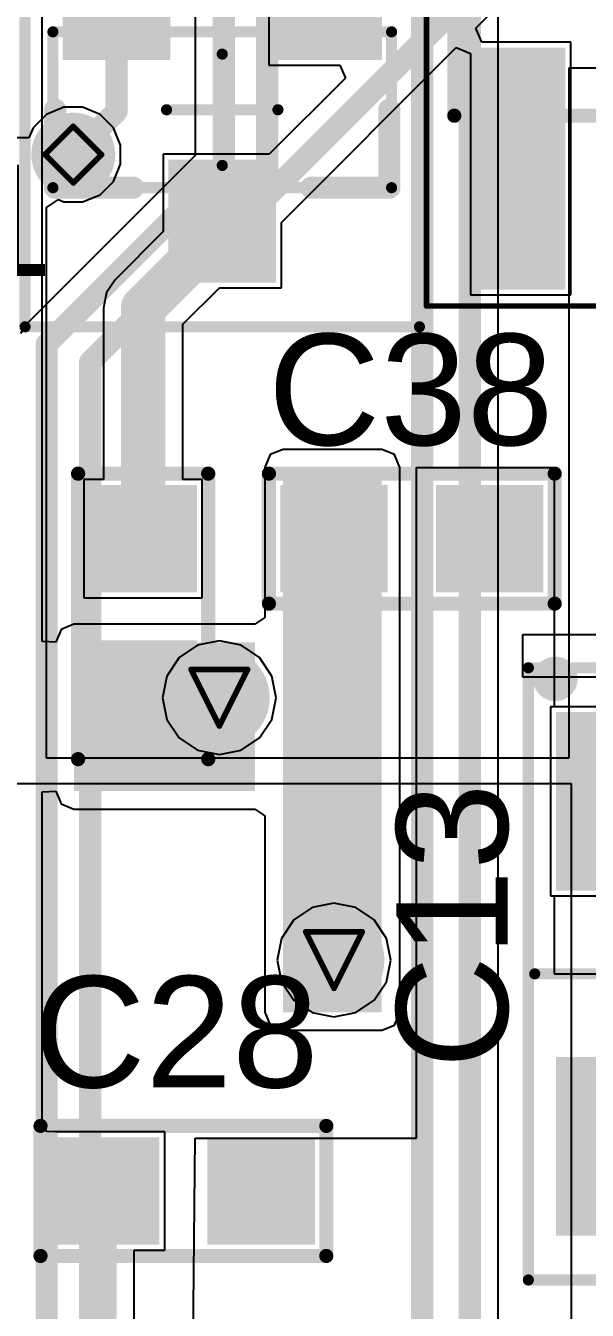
# Model space of a CAD drawing. Header units: inches. Extents: x -3 to 423, y -3 to 110.
# Drawn here: x 52.81 to 57.85, y 15.64 to 27.18 of the extents above; entities that cross this region are included whole.
import ezdxf

# ---------------------------------------------------------------- set-up
doc = ezdxf.new("R2010")
doc.units = ezdxf.units.IN
for name, color, linetype in [('Bottom Layer', 5, 'Continuous'), ('Bottom Solder', 6, 'Continuous'), ('Drill Drawing', 1, 'Continuous'), ('Mechanical 1', 6, 'Continuous'), ('Mechanical 13', 56, 'Continuous'), ('Mechanical 15', 56, 'Continuous'), ('Mechanical 16', 56, 'Continuous'), ('Mid Layer', 16, 'Continuous'), ('Mid Layer 2', 76, 'Continuous'), ('Top Layer', 1, 'Continuous'), ('Top Overlay', 2, 'Continuous'), ('Top Paste', 8, 'Continuous'), ('Top Solder', 216, 'Continuous'), ('Via Holes', 16, 'Continuous')]:
    doc.layers.add(name, color=color, linetype=linetype)
doc.styles.add('Arial', font='', dxfattribs={"height": 0.2})
doc.styles.get('Arial').set_extended_font_data('Arial')

# ---------------------------------------------------------------- blocks, each defined once
blk = doc.blocks.new('SOIC127P600X175_8N_45')
at = {"layer": 'Top Layer'}
for points in [[(-3.46, 2.205), (-1.49, 2.205), (-1.49, 1.605), (-3.46, 1.605)], [(1.49, 2.205), (3.46, 2.205), (3.46, 1.605), (1.49, 1.605)], [(-3.46, 0.935), (-1.49, 0.935), (-1.49, 0.335), (-3.46, 0.335)], [(1.49, 0.935), (3.46, 0.935), (3.46, 0.335), (1.49, 0.335)], [(-3.46, -0.335), (-1.49, -0.335), (-1.49, -0.935), (-3.46, -0.935)], [(1.49, -0.335), (3.46, -0.335), (3.46, -0.935), (1.49, -0.935)], [(-3.46, -1.605), (-1.49, -1.605), (-1.49, -2.205), (-3.46, -2.205)], [(1.49, -1.605), (3.46, -1.605), (3.46, -2.205), (1.49, -2.205)]]:
    blk.add_hatch(color=1, dxfattribs=at).paths.add_polyline_path(points)
at = {"layer": 'Top Paste'}
for points in [[(-3.46, 2.205), (-1.49, 2.205), (-1.49, 1.605), (-3.46, 1.605)], [(1.49, 2.205), (3.46, 2.205), (3.46, 1.605), (1.49, 1.605)], [(-3.46, 0.935), (-1.49, 0.935), (-1.49, 0.335), (-3.46, 0.335)], [(1.49, 0.935), (3.46, 0.935), (3.46, 0.335), (1.49, 0.335)], [(-3.46, -0.335), (-1.49, -0.335), (-1.49, -0.935), (-3.46, -0.935)], [(1.49, -0.335), (3.46, -0.335), (3.46, -0.935), (1.49, -0.935)], [(-3.46, -1.605), (-1.49, -1.605), (-1.49, -2.205), (-3.46, -2.205)], [(1.49, -1.605), (3.46, -1.605), (3.46, -2.205), (1.49, -2.205)]]:
    blk.add_hatch(color=8, dxfattribs=at).paths.add_polyline_path(points)
at = {"layer": 'Top Solder'}
for points in [[(-3.562, 2.307), (-1.388, 2.307), (-1.388, 1.503), (-3.562, 1.503)], [(1.388, 2.307), (3.562, 2.307), (3.562, 1.503), (1.388, 1.503)], [(-3.562, 1.037), (-1.388, 1.037), (-1.388, 0.233), (-3.562, 0.233)], [(1.388, 1.037), (3.562, 1.037), (3.562, 0.233), (1.388, 0.233)], [(-3.562, -0.233), (-1.388, -0.233), (-1.388, -1.037), (-3.562, -1.037)], [(1.388, -0.233), (3.562, -0.233), (3.562, -1.037), (1.388, -1.037)], [(-3.562, -1.503), (-1.388, -1.503), (-1.388, -2.307), (-3.562, -2.307)], [(1.388, -1.503), (3.562, -1.503), (3.562, -2.307), (1.388, -2.307)]]:
    blk.add_hatch(color=216, dxfattribs=at).paths.add_polyline_path(points)
at = {"layer": 'Mechanical 1'}
for points in [[(-3.71, -2.75, 0.05, 0.05, 0), (-3.71, 2.75, 0.05, 0.05, 0)], [(3.71, 2.75, 0.05, 0.05, 0), (-3.71, 2.75, 0.05, 0.05, 0)], [(3.71, -2.75, 0.05, 0.05, 0), (3.71, 2.75, 0.05, 0.05, 0)], [(-2, -2.5, 0.127, 0.127, 0), (-2, 2.5, 0.127, 0.127, 0)], [(2, 2.5, 0.127, 0.127, 0), (-2, 2.5, 0.127, 0.127, 0)], [(2, -2.5, 0.127, 0.127, 0), (2, 2.5, 0.127, 0.127, 0)], [(2, -2.5, 0.127, 0.127, 0), (-2, -2.5, 0.127, 0.127, 0)], [(3.71, -2.75, 0.05, 0.05, 0), (-3.71, -2.75, 0.05, 0.05, 0)]]:
    blk.add_lwpolyline(points, format="xyseb", dxfattribs=at)
for points, format in [([(-3.722, 2.75, 0.025, 0.025, 1), (-3.697, 2.75, 0.025, 0.025, 1)], "xyseb"), ([(-3.722, 2.75, 0.025, 0.025, 1), (-3.697, 2.75, 0.025, 0.025, 1)], "xyseb"), ([(3.698, 2.75, 0.025, 0.025, 1), (3.723, 2.75, 0.025, 0.025, 1)], "xyseb"), ([(3.698, 2.75, 0.025, 0.025, 1), (3.723, 2.75, 0.025, 0.025, 1)], "xyseb"), ([(-4.115, 2.515, 1), (-4.515, 2.515, 1)], "xyb"), ([(-2.032, 2.5, 0.0635, 0.0635, 1), (-1.968, 2.5, 0.0635, 0.0635, 1)], "xyseb"), ([(-2.032, 2.5, 0.0635, 0.0635, 1), (-1.968, 2.5, 0.0635, 0.0635, 1)], "xyseb"), ([(1.968, 2.5, 0.0635, 0.0635, 1), (2.032, 2.5, 0.0635, 0.0635, 1)], "xyseb"), ([(1.968, 2.5, 0.0635, 0.0635, 1), (2.032, 2.5, 0.0635, 0.0635, 1)], "xyseb"), ([(-4.515, 2.515, 1), (-4.515, 2.515, 1)], "xyb"), ([(-4.115, 2.515, 1), (-4.115, 2.515, 1)], "xyb"), ([(-2.032, -2.5, 0.0635, 0.0635, 1), (-1.968, -2.5, 0.0635, 0.0635, 1)], "xyseb"), ([(-2.032, -2.5, 0.0635, 0.0635, 1), (-1.968, -2.5, 0.0635, 0.0635, 1)], "xyseb"), ([(1.968, -2.5, 0.0635, 0.0635, 1), (2.032, -2.5, 0.0635, 0.0635, 1)], "xyseb"), ([(1.968, -2.5, 0.0635, 0.0635, 1), (2.032, -2.5, 0.0635, 0.0635, 1)], "xyseb"), ([(-3.722, -2.75, 0.025, 0.025, 1), (-3.697, -2.75, 0.025, 0.025, 1)], "xyseb"), ([(-3.722, -2.75, 0.025, 0.025, 1), (-3.697, -2.75, 0.025, 0.025, 1)], "xyseb"), ([(3.698, -2.75, 0.025, 0.025, 1), (3.723, -2.75, 0.025, 0.025, 1)], "xyseb"), ([(3.698, -2.75, 0.025, 0.025, 1), (3.723, -2.75, 0.025, 0.025, 1)], "xyseb")]:
    blk.add_lwpolyline(points, format=format, close=True, dxfattribs=at)
at = {"layer": 'Top Overlay'}
for points, format in [([(-4.115, 2.515, 1), (-4.515, 2.515, 1)], "xyb"), ([(-2.032, 2.5, 0.0635, 0.0635, 1), (-1.968, 2.5, 0.0635, 0.0635, 1)], "xyseb"), ([(1.968, 2.5, 0.0635, 0.0635, 1), (2.032, 2.5, 0.0635, 0.0635, 1)], "xyseb"), ([(-4.515, 2.515, 1), (-4.515, 2.515, 1)], "xyb"), ([(-4.115, 2.515, 1), (-4.115, 2.515, 1)], "xyb"), ([(-2.032, -2.5, 0.0635, 0.0635, 1), (-1.968, -2.5, 0.0635, 0.0635, 1)], "xyseb"), ([(1.968, -2.5, 0.0635, 0.0635, 1), (2.032, -2.5, 0.0635, 0.0635, 1)], "xyseb")]:
    blk.add_lwpolyline(points, format=format, close=True, dxfattribs=at)
for points in [[(2, 2.5, 0.127, 0.127, 0), (-2, 2.5, 0.127, 0.127, 0)], [(2, -2.5, 0.127, 0.127, 0), (-2, -2.5, 0.127, 0.127, 0)]]:
    blk.add_lwpolyline(points, format="xyseb", dxfattribs=at)
blk = doc.blocks.new('0603C_TBD_46')
at = {"layer": 'Top Layer'}
for points in [[(-0.381, 0.381), (0.381, 0.381), (0.381, -0.381), (-0.381, -0.381)], [(1.016, 0.381), (1.778, 0.381), (1.778, -0.381), (1.016, -0.381)]]:
    blk.add_hatch(color=1, dxfattribs=at).paths.add_polyline_path(points)
at = {"layer": 'Top Paste'}
for points in [[(-0.381, 0.381), (0.381, 0.381), (0.381, -0.381), (-0.381, -0.381)], [(1.016, 0.381), (1.778, 0.381), (1.778, -0.381), (1.016, -0.381)]]:
    blk.add_hatch(color=8, dxfattribs=at).paths.add_polyline_path(points)
at = {"layer": 'Top Solder'}
for points in [[(-0.4826, 0.4826), (0.4826, 0.4826), (0.4826, -0.4826), (-0.4826, -0.4826)], [(0.9144, 0.4826), (1.8796, 0.4826), (1.8796, -0.4826), (0.9144, -0.4826)]]:
    blk.add_hatch(color=216, dxfattribs=at).paths.add_polyline_path(points)
at = {"layer": 'Top Overlay'}
for points in [[(-0.5842, -0.5842, 0.127, 0.127, 0), (-0.5842, 0.5842, 0.127, 0.127, 0)], [(-0.5842, 0.5842, 0.127, 0.127, 0), (1.9812, 0.5842, 0.127, 0.127, 0)], [(1.9812, -0.5842, 0.127, 0.127, 0), (1.9812, 0.5842, 0.127, 0.127, 0)], [(-0.5842, -0.5842, 0.127, 0.127, 0), (1.9812, -0.5842, 0.127, 0.127, 0)]]:
    blk.add_lwpolyline(points, format="xyseb", dxfattribs=at)
for points in [[(-0.61595, 0.5842, 0.0635, 0.0635, 1), (-0.55245, 0.5842, 0.0635, 0.0635, 1)], [(-0.61595, 0.5842, 0.0635, 0.0635, 1), (-0.55245, 0.5842, 0.0635, 0.0635, 1)], [(1.94945, 0.5842, 0.0635, 0.0635, 1), (2.01295, 0.5842, 0.0635, 0.0635, 1)], [(1.94945, 0.5842, 0.0635, 0.0635, 1), (2.01295, 0.5842, 0.0635, 0.0635, 1)], [(-0.61595, -0.5842, 0.0635, 0.0635, 1), (-0.55245, -0.5842, 0.0635, 0.0635, 1)], [(-0.61595, -0.5842, 0.0635, 0.0635, 1), (-0.55245, -0.5842, 0.0635, 0.0635, 1)], [(1.94945, -0.5842, 0.0635, 0.0635, 1), (2.01295, -0.5842, 0.0635, 0.0635, 1)], [(1.94945, -0.5842, 0.0635, 0.0635, 1), (2.01295, -0.5842, 0.0635, 0.0635, 1)]]:
    blk.add_lwpolyline(points, format="xyseb", close=True, dxfattribs=at)
blk = doc.blocks.new('0603C_TBD_49')
at = {"layer": 'Top Layer'}
for points in [[(-0.381, 0.381), (0.381, 0.381), (0.381, -0.381), (-0.381, -0.381)], [(1.016, 0.381), (1.778, 0.381), (1.778, -0.381), (1.016, -0.381)]]:
    blk.add_hatch(color=1, dxfattribs=at).paths.add_polyline_path(points)
at = {"layer": 'Top Paste'}
for points in [[(-0.381, 0.381), (0.381, 0.381), (0.381, -0.381), (-0.381, -0.381)], [(1.016, 0.381), (1.778, 0.381), (1.778, -0.381), (1.016, -0.381)]]:
    blk.add_hatch(color=8, dxfattribs=at).paths.add_polyline_path(points)
at = {"layer": 'Top Solder'}
for points in [[(-0.483, 0.483), (0.483, 0.483), (0.483, -0.483), (-0.483, -0.483)], [(0.914, 0.483), (1.88, 0.483), (1.88, -0.483), (0.914, -0.483)]]:
    blk.add_hatch(color=216, dxfattribs=at).paths.add_polyline_path(points)
at = {"layer": 'Top Overlay'}
for points in [[(-0.584, 0.584, 0.127, 0.127, 0), (1.981, 0.584, 0.127, 0.127, 0)], [(-0.584, -0.584, 0.127, 0.127, 0), (-0.584, 0.584, 0.127, 0.127, 0)], [(1.981, -0.584, 0.127, 0.127, 0), (1.981, 0.584, 0.127, 0.127, 0)], [(1.981, -0.584, 0.127, 0.127, 0), (-0.584, -0.584, 0.127, 0.127, 0)]]:
    blk.add_lwpolyline(points, format="xyseb", dxfattribs=at)
for points in [[(-0.616, 0.584, 0.0635, 0.0635, 1), (-0.552, 0.584, 0.0635, 0.0635, 1)], [(-0.616, 0.584, 0.0635, 0.0635, 1), (-0.552, 0.584, 0.0635, 0.0635, 1)], [(1.949, 0.584, 0.0635, 0.0635, 1), (2.013, 0.584, 0.0635, 0.0635, 1)], [(1.949, 0.584, 0.0635, 0.0635, 1), (2.013, 0.584, 0.0635, 0.0635, 1)], [(-0.616, -0.584, 0.0635, 0.0635, 1), (-0.552, -0.584, 0.0635, 0.0635, 1)], [(-0.616, -0.584, 0.0635, 0.0635, 1), (-0.552, -0.584, 0.0635, 0.0635, 1)], [(1.949, -0.584, 0.0635, 0.0635, 1), (2.013, -0.584, 0.0635, 0.0635, 1)], [(1.949, -0.584, 0.0635, 0.0635, 1), (2.013, -0.584, 0.0635, 0.0635, 1)]]:
    blk.add_lwpolyline(points, format="xyseb", close=True, dxfattribs=at)
blk = doc.blocks.new('SOT23_50')
at = {"layer": 'Top Layer'}
for points in [[(-1.45, 0.569), (-1.45, 1.331), (-0.55, 1.331), (-0.55, 0.569)], [(0.55, -0.381), (0.55, 0.381), (1.45, 0.381), (1.45, -0.381)], [(-1.45, -1.331), (-1.45, -0.569), (-0.55, -0.569), (-0.55, -1.331)]]:
    blk.add_hatch(color=1, dxfattribs=at).paths.add_polyline_path(points)
at = {"layer": 'Top Paste'}
for points in [[(-1.45, 0.569), (-1.45, 1.331), (-0.55, 1.331), (-0.55, 0.569)], [(0.55, -0.381), (0.55, 0.381), (1.45, 0.381), (1.45, -0.381)], [(-1.45, -1.331), (-1.45, -0.569), (-0.55, -0.569), (-0.55, -1.331)]]:
    blk.add_hatch(color=8, dxfattribs=at).paths.add_polyline_path(points)
at = {"layer": 'Top Solder'}
for points in [[(-1.552, 0.467), (-1.552, 1.433), (-0.448, 1.433), (-0.448, 0.467)], [(0.448, -0.483), (0.448, 0.483), (1.552, 0.483), (1.552, -0.483)], [(-1.552, -1.433), (-1.552, -0.467), (-0.448, -0.467), (-0.448, -1.433)]]:
    blk.add_hatch(color=216, dxfattribs=at).paths.add_polyline_path(points)
at = {"layer": 'Mechanical 13'}
for points in [[(-0.7, -1.52, 0.1, 0.1, 0), (-0.7, 1.52, 0.1, 0.1, 0)], [(0.7, 1.52, 0.1, 0.1, 0), (-0.7, 1.52, 0.1, 0.1, 0)], [(0.7, -1.52, 0.1, 0.1, 0), (0.7, 1.52, 0.1, 0.1, 0)], [(0.7, -1.52, 0.1, 0.1, 0), (-0.7, -1.52, 0.1, 0.1, 0)]]:
    blk.add_lwpolyline(points, format="xyseb", dxfattribs=at)
for points in [[(-0.725, 1.52, 0.05, 0.05, 1), (-0.675, 1.52, 0.05, 0.05, 1)], [(-0.725, 1.52, 0.05, 0.05, 1), (-0.675, 1.52, 0.05, 0.05, 1)], [(0.675, 1.52, 0.05, 0.05, 1), (0.725, 1.52, 0.05, 0.05, 1)], [(0.675, 1.52, 0.05, 0.05, 1), (0.725, 1.52, 0.05, 0.05, 1)], [(-0.725, -1.52, 0.05, 0.05, 1), (-0.675, -1.52, 0.05, 0.05, 1)], [(-0.725, -1.52, 0.05, 0.05, 1), (-0.675, -1.52, 0.05, 0.05, 1)], [(0.675, -1.52, 0.05, 0.05, 1), (0.725, -1.52, 0.05, 0.05, 1)], [(0.675, -1.52, 0.05, 0.05, 1), (0.725, -1.52, 0.05, 0.05, 1)]]:
    blk.add_lwpolyline(points, format="xyseb", close=True, dxfattribs=at)
at = {"layer": 'Mechanical 15'}
for points in [[(-1.95, -1.77, 0.1, 0.1, 0), (-1.95, 1.77, 0.1, 0.1, 0)], [(-1.95, 1.77, 0.1, 0.1, 0), (1.95, 1.77, 0.1, 0.1, 0)], [(1.95, -1.77, 0.1, 0.1, 0), (1.95, 1.77, 0.1, 0.1, 0)], [(0, -0.5, 0.1, 0.1, 0), (0, 0.5, 0.1, 0.1, 0)], [(0.5, 0, 0.1, 0.1, 0), (-0.5, 0, 0.1, 0.1, 0)], [(-1.95, -1.77, 0.1, 0.1, 0), (1.95, -1.77, 0.1, 0.1, 0)]]:
    blk.add_lwpolyline(points, format="xyseb", dxfattribs=at)
for points in [[(-1.975, 1.77, 0.05, 0.05, 1), (-1.925, 1.77, 0.05, 0.05, 1)], [(-1.975, 1.77, 0.05, 0.05, 1), (-1.925, 1.77, 0.05, 0.05, 1)], [(1.925, 1.77, 0.05, 0.05, 1), (1.975, 1.77, 0.05, 0.05, 1)], [(1.925, 1.77, 0.05, 0.05, 1), (1.975, 1.77, 0.05, 0.05, 1)], [(-0.025, 0.5, 0.05, 0.05, 1), (0.025, 0.5, 0.05, 0.05, 1)], [(-0.525, 0, 0.05, 0.05, 1), (-0.475, 0, 0.05, 0.05, 1)], [(0.475, 0, 0.05, 0.05, 1), (0.525, 0, 0.05, 0.05, 1)], [(-0.025, -0.5, 0.05, 0.05, 1), (0.025, -0.5, 0.05, 0.05, 1)], [(-1.975, -1.77, 0.05, 0.05, 1), (-1.925, -1.77, 0.05, 0.05, 1)], [(-1.975, -1.77, 0.05, 0.05, 1), (-1.925, -1.77, 0.05, 0.05, 1)], [(1.925, -1.77, 0.05, 0.05, 1), (1.975, -1.77, 0.05, 0.05, 1)], [(1.925, -1.77, 0.05, 0.05, 1), (1.975, -1.77, 0.05, 0.05, 1)]]:
    blk.add_lwpolyline(points, format="xyseb", close=True, dxfattribs=at)
at = {"layer": 'Top Overlay'}
for points in [[(-1.475, 1.8, 0.25, 0.25, 1), (-1.725, 1.8, 0.25, 0.25, 1)], [(-1.787, 1.8, 0.125, 0.125, 1), (-1.662, 1.8, 0.125, 0.125, 1)], [(-1.537, 1.8, 0.125, 0.125, 1), (-1.412, 1.8, 0.125, 0.125, 1)], [(-0.05, 1.5, 0.1, 0.1, 1), (0.05, 1.5, 0.1, 0.1, 1)], [(0.65, 1.5, 0.1, 0.1, 1), (0.75, 1.5, 0.1, 0.1, 1)], [(0.65, 1.5, 0.1, 0.1, 1), (0.75, 1.5, 0.1, 0.1, 1)], [(0.65, 0.8, 0.1, 0.1, 1), (0.75, 0.8, 0.1, 0.1, 1)], [(0.65, -0.8, 0.1, 0.1, 1), (0.75, -0.8, 0.1, 0.1, 1)], [(-0.05, -1.5, 0.1, 0.1, 1), (0.05, -1.5, 0.1, 0.1, 1)], [(0.65, -1.5, 0.1, 0.1, 1), (0.75, -1.5, 0.1, 0.1, 1)], [(0.65, -1.5, 0.1, 0.1, 1), (0.75, -1.5, 0.1, 0.1, 1)]]:
    blk.add_lwpolyline(points, format="xyseb", close=True, dxfattribs=at)
for points in [[(0.7, 1.5, 0.2, 0.2, 0), (0, 1.5, 0.2, 0.2, 0)], [(0.7, 0.8, 0.2, 0.2, 0), (0.7, 1.5, 0.2, 0.2, 0)], [(0.7, -1.5, 0.2, 0.2, 0), (0.7, -0.8, 0.2, 0.2, 0)], [(0, -1.5, 0.2, 0.2, 0), (0.7, -1.5, 0.2, 0.2, 0)]]:
    blk.add_lwpolyline(points, format="xyseb", dxfattribs=at)
blk = doc.blocks.new('C_3216_TANTAL__81')
at = {"layer": 'Top Layer'}
for points in [[(-2.25, 0.85), (-0.85, 0.85), (-0.85, -0.85), (-2.25, -0.85)], [(0.85, 0.85), (2.25, 0.85), (2.25, -0.85), (0.85, -0.85)]]:
    blk.add_hatch(color=1, dxfattribs=at).paths.add_polyline_path(points)
at = {"layer": 'Top Paste'}
for points in [[(-2.25, 0.85), (-0.85, 0.85), (-0.85, -0.85), (-2.25, -0.85)], [(0.85, 0.85), (2.25, 0.85), (2.25, -0.85), (0.85, -0.85)]]:
    blk.add_hatch(color=8, dxfattribs=at).paths.add_polyline_path(points)
at = {"layer": 'Top Solder'}
for points in [[(-2.352, 0.952), (-0.748, 0.952), (-0.748, -0.952), (-2.352, -0.952)], [(0.748, 0.952), (2.352, 0.952), (2.352, -0.952), (0.748, -0.952)]]:
    blk.add_hatch(color=216, dxfattribs=at).paths.add_polyline_path(points)
at = {"layer": 'Mechanical 16'}
for p, q in [((2.667, -1.25), (2.667, 1.25)), ((2.667, 1.25), (3.048, 1.25)), ((3.048, 1.25), (3.048, -1.25)), ((3.048, -1.25), (2.667, -1.25))]:
    blk.add_line(p, q, dxfattribs=at)
for points in [[(-2.75, 1.2, 0.1, 0.1, 0), (-2.75, -1.2, 0.1, 0.1, 0)], [(-2.75, 1.2, 0.1, 0.1, 0), (2.75, 1.2, 0.1, 0.1, 0)], [(0, 1.143, 0.1, 0.1, 0), (0, 0.254, 0.1, 0.1, 0)], [(2.75, 1.2, 0.1, 0.1, 0), (2.75, -1.2, 0.1, 0.1, 0)], [(0, 0.254, 0.1, 0.1, 0), (-0.508, 0.254, 0.1, 0.1, 0)], [(0, 0.254, 0.1, 0.1, 0), (0.508, 0.254, 0.1, 0.1, 0)], [(-0.508, -0.254, 0.1, 0.1, 0), (0, -0.254, 0.1, 0.1, 0)], [(0, -0.254, 0.1, 0.1, 0), (0.508, -0.254, 0.1, 0.1, 0)], [(0, -0.254, 0.1, 0.1, 0), (0, -1.143, 0.1, 0.1, 0)], [(-2.75, -1.2, 0.1, 0.1, 0), (2.75, -1.2, 0.1, 0.1, 0)]]:
    blk.add_lwpolyline(points, format="xyseb", dxfattribs=at)
for points in [[(-2.775, 1.2, 0.05, 0.05, 1), (-2.725, 1.2, 0.05, 0.05, 1)], [(-2.775, 1.2, 0.05, 0.05, 1), (-2.725, 1.2, 0.05, 0.05, 1)], [(-0.025, 1.143, 0.05, 0.05, 1), (0.025, 1.143, 0.05, 0.05, 1)], [(2.725, 1.2, 0.05, 0.05, 1), (2.775, 1.2, 0.05, 0.05, 1)], [(2.725, 1.2, 0.05, 0.05, 1), (2.775, 1.2, 0.05, 0.05, 1)], [(-0.533, 0.254, 0.05, 0.05, 1), (-0.483, 0.254, 0.05, 0.05, 1)], [(-0.025, 0.254, 0.05, 0.05, 1), (0.025, 0.254, 0.05, 0.05, 1)], [(-0.025, 0.254, 0.05, 0.05, 1), (0.025, 0.254, 0.05, 0.05, 1)], [(-0.025, 0.254, 0.05, 0.05, 1), (0.025, 0.254, 0.05, 0.05, 1)], [(0.483, 0.254, 0.05, 0.05, 1), (0.533, 0.254, 0.05, 0.05, 1)], [(-0.533, -0.254, 0.05, 0.05, 1), (-0.483, -0.254, 0.05, 0.05, 1)], [(-0.025, -0.254, 0.05, 0.05, 1), (0.025, -0.254, 0.05, 0.05, 1)], [(-0.025, -0.254, 0.05, 0.05, 1), (0.025, -0.254, 0.05, 0.05, 1)], [(-0.025, -0.254, 0.05, 0.05, 1), (0.025, -0.254, 0.05, 0.05, 1)], [(0.483, -0.254, 0.05, 0.05, 1), (0.533, -0.254, 0.05, 0.05, 1)], [(-2.775, -1.2, 0.05, 0.05, 1), (-2.725, -1.2, 0.05, 0.05, 1)], [(-2.775, -1.2, 0.05, 0.05, 1), (-2.725, -1.2, 0.05, 0.05, 1)], [(-0.025, -1.143, 0.05, 0.05, 1), (0.025, -1.143, 0.05, 0.05, 1)], [(2.725, -1.2, 0.05, 0.05, 1), (2.775, -1.2, 0.05, 0.05, 1)], [(2.725, -1.2, 0.05, 0.05, 1), (2.775, -1.2, 0.05, 0.05, 1)]]:
    blk.add_lwpolyline(points, format="xyseb", close=True, dxfattribs=at)
blk = doc.blocks.new('C_1608_94')
at = {"layer": 'Top Layer'}
for points in [[(-0.381, 0.381), (0.381, 0.381), (0.381, -0.381), (-0.381, -0.381)], [(1.016, 0.381), (1.778, 0.381), (1.778, -0.381), (1.016, -0.381)]]:
    blk.add_hatch(color=1, dxfattribs=at).paths.add_polyline_path(points)
at = {"layer": 'Top Paste'}
for points in [[(-0.381, 0.381), (0.381, 0.381), (0.381, -0.381), (-0.381, -0.381)], [(1.016, 0.381), (1.778, 0.381), (1.778, -0.381), (1.016, -0.381)]]:
    blk.add_hatch(color=8, dxfattribs=at).paths.add_polyline_path(points)
at = {"layer": 'Top Solder'}
for points in [[(-0.4826, 0.4826), (0.4826, 0.4826), (0.4826, -0.4826), (-0.4826, -0.4826)], [(0.9144, 0.4826), (1.8796, 0.4826), (1.8796, -0.4826), (0.9144, -0.4826)]]:
    blk.add_hatch(color=216, dxfattribs=at).paths.add_polyline_path(points)
at = {"layer": 'Top Overlay'}
for points in [[(-0.5842, 0.5842, 0.127, 0.127, 0), (-0.5842, -0.5842, 0.127, 0.127, 0)], [(1.9812, 0.5842, 0.127, 0.127, 0), (-0.5842, 0.5842, 0.127, 0.127, 0)], [(1.9812, 0.5842, 0.127, 0.127, 0), (1.9812, -0.5842, 0.127, 0.127, 0)], [(1.9812, -0.5842, 0.127, 0.127, 0), (-0.5842, -0.5842, 0.127, 0.127, 0)]]:
    blk.add_lwpolyline(points, format="xyseb", dxfattribs=at)
for points in [[(-0.61595, 0.5842, 0.0635, 0.0635, 1), (-0.55245, 0.5842, 0.0635, 0.0635, 1)], [(-0.61595, 0.5842, 0.0635, 0.0635, 1), (-0.55245, 0.5842, 0.0635, 0.0635, 1)], [(1.94945, 0.5842, 0.0635, 0.0635, 1), (2.01295, 0.5842, 0.0635, 0.0635, 1)], [(1.94945, 0.5842, 0.0635, 0.0635, 1), (2.01295, 0.5842, 0.0635, 0.0635, 1)], [(-0.61595, -0.5842, 0.0635, 0.0635, 1), (-0.55245, -0.5842, 0.0635, 0.0635, 1)], [(-0.61595, -0.5842, 0.0635, 0.0635, 1), (-0.55245, -0.5842, 0.0635, 0.0635, 1)], [(1.94945, -0.5842, 0.0635, 0.0635, 1), (2.01295, -0.5842, 0.0635, 0.0635, 1)], [(1.94945, -0.5842, 0.0635, 0.0635, 1), (2.01295, -0.5842, 0.0635, 0.0635, 1)]]:
    blk.add_lwpolyline(points, format="xyseb", close=True, dxfattribs=at)

msp = doc.modelspace()

# ---------------------------------------------------------------- hatches: boundary and pattern name
at = {"layer": 'Bottom Layer'}
h = msp.add_hatch(color=5, dxfattribs=at)
edge = h.paths.add_edge_path()
edge.add_arc((53.24, 26.02), 0.275, 0, 360)
h = msp.add_hatch(color=5, dxfattribs=at)
edge = h.paths.add_edge_path()
edge.add_arc((54.551, 21.141), 0.35, 0, 360)
h = msp.add_hatch(color=5, dxfattribs=at)
edge = h.paths.add_edge_path()
edge.add_arc((55.58, 18.784), 0.35, 0, 360)
at = {"layer": 'Bottom Solder'}
h = msp.add_hatch(color=6, dxfattribs=at)
edge = h.paths.add_edge_path()
edge.add_arc((53.24, 26.02), 0.377, 0, 360)
h = msp.add_hatch(color=6, dxfattribs=at)
edge = h.paths.add_edge_path()
edge.add_arc((54.551, 21.141), 0.452, 0, 360)
h = msp.add_hatch(color=6, dxfattribs=at)
edge = h.paths.add_edge_path()
edge.add_arc((55.58, 18.784), 0.452, 0, 360)
at = {"layer": 'Mid Layer'}
h = msp.add_hatch(color=16, dxfattribs=at)
edge = h.paths.add_edge_path()
edge.add_arc((53.24, 26.02), 0.275, 0, 360)
h = msp.add_hatch(color=16, dxfattribs=at)
edge = h.paths.add_edge_path()
edge.add_arc((54.551, 21.141), 0.35, 0, 360)
h = msp.add_hatch(color=16, dxfattribs=at)
edge = h.paths.add_edge_path()
edge.add_arc((55.58, 18.784), 0.35, 0, 360)
at = {"layer": 'Mid Layer 2'}
h = msp.add_hatch(color=76, dxfattribs=at)
edge = h.paths.add_edge_path()
edge.add_arc((53.24, 26.02), 0.275, 0, 360)
h = msp.add_hatch(color=76, dxfattribs=at)
edge = h.paths.add_edge_path()
edge.add_arc((54.551, 21.141), 0.35, 0, 360)
h = msp.add_hatch(color=76, dxfattribs=at)
edge = h.paths.add_edge_path()
edge.add_arc((55.58, 18.784), 0.35, 0, 360)
at = {"layer": 'Top Layer'}
h = msp.add_hatch(color=1, dxfattribs=at)
edge = h.paths.add_edge_path()
edge.add_arc((53.24, 26.02), 0.275, 0, 360)
for points in [[(55.123, 18.315), (56.009, 18.315), (56.009, 23.21), (55.123, 23.21)], [(53.246, 20.302), (54.87, 20.302), (54.87, 21.639), (53.246, 21.639)]]:
    msp.add_hatch(color=1, dxfattribs=at).paths.add_polyline_path(points)
h = msp.add_hatch(color=1, dxfattribs=at)
edge = h.paths.add_edge_path()
edge.add_arc((54.551, 21.141), 0.35, 0, 360)
h = msp.add_hatch(color=1, dxfattribs=at)
edge = h.paths.add_edge_path()
edge.add_arc((55.58, 18.784), 0.35, 0, 360)
at = {"layer": 'Top Solder'}
h = msp.add_hatch(color=216, dxfattribs=at)
edge = h.paths.add_edge_path()
edge.add_arc((53.24, 26.02), 0.377, 0, 360)
h = msp.add_hatch(color=216, dxfattribs=at)
edge = h.paths.add_edge_path()
edge.add_arc((54.551, 21.141), 0.452, 0, 360)
h = msp.add_hatch(color=216, dxfattribs=at)
edge = h.paths.add_edge_path()
edge.add_arc((55.58, 18.784), 0.452, 0, 360)
at = {"layer": 'Via Holes'}
h = msp.add_hatch(color=7, dxfattribs=at)
edge = h.paths.add_edge_path()
edge.add_arc((53.24, 26.02), 0.15, 0, 360)
h = msp.add_hatch(color=7, dxfattribs=at)
edge = h.paths.add_edge_path()
edge.add_arc((54.551, 21.141), 0.25, 0, 360)
h = msp.add_hatch(color=7, dxfattribs=at)
edge = h.paths.add_edge_path()
edge.add_arc((55.58, 18.784), 0.25, 0, 360)

# ---------------------------------------------------------------- linework, layer by layer
at = {"layer": 'Bottom Layer'}
for p, q in [((54.335, 34.33), (54.335, 26.012)), ((57.055, 7.391), (57.055, 28.781)), ((54.335, 26.012), (52.821, 24.497)), ((52.821, 24.497), (52.765, 24.414))]:
    msp.add_line(p, q, dxfattribs=at)
for points in [[(54.59, 25.907, 0.2, 0.2, 0), (54.59, 34.33, 0.2, 0.2, 0)], [(54.98, 25.745, 0.2, 0.2, 0), (54.98, 34.168, 0.2, 0.2, 0)], [(56.372, 4.998, 0.2, 0.2, 0), (56.372, 32.341, 0.2, 0.2, 0)], [(56.8, 6.549, 0.2, 0.2, 0), (56.8, 28.887, 0.2, 0.2, 0)], [(53.001, 24.317, 0.2, 0.2, 0), (54.59, 25.907, 0.2, 0.2, 0)], [(53.391, 24.155, 0.2, 0.2, 0), (54.98, 25.745, 0.2, 0.2, 0)], [(53.001, 5.495, 0.2, 0.2, 0), (53.001, 24.317, 0.2, 0.2, 0)], [(53.391, 5.657, 0.2, 0.2, 0), (53.391, 24.155, 0.2, 0.2, 0)]]:
    msp.add_lwpolyline(points, format="xyseb", dxfattribs=at)
for points in [[(54.54, 25.907, 0.1, 0.1, 1), (54.64, 25.907, 0.1, 0.1, 1)], [(54.54, 25.907, 0.1, 0.1, 1), (54.64, 25.907, 0.1, 0.1, 1)], [(54.93, 25.745, 0.1, 0.1, 1), (55.03, 25.745, 0.1, 0.1, 1)], [(54.93, 25.745, 0.1, 0.1, 1), (55.03, 25.745, 0.1, 0.1, 1)], [(52.951, 24.317, 0.1, 0.1, 1), (53.051, 24.317, 0.1, 0.1, 1)], [(52.951, 24.317, 0.1, 0.1, 1), (53.051, 24.317, 0.1, 0.1, 1)], [(53.341, 24.155, 0.1, 0.1, 1), (53.441, 24.155, 0.1, 0.1, 1)], [(53.341, 24.155, 0.1, 0.1, 1), (53.441, 24.155, 0.1, 0.1, 1)]]:
    msp.add_lwpolyline(points, format="xyseb", close=True, dxfattribs=at)
at = {"layer": 'Drill Drawing'}
for points in [[(52.986, 26.02, 0.0508, 0.0508, 0), (53.24, 26.274, 0.0508, 0.0508, 0)], [(53.24, 26.274, 0.0508, 0.0508, 0), (53.494, 26.02, 0.0508, 0.0508, 0)], [(52.986, 26.02, 0.0508, 0.0508, 0), (53.24, 25.766, 0.0508, 0.0508, 0)], [(53.24, 25.766, 0.0508, 0.0508, 0), (53.494, 26.02, 0.0508, 0.0508, 0)], [(54.297, 21.395, 0.0508, 0.0508, 0), (54.805, 21.395, 0.0508, 0.0508, 0)], [(54.297, 21.395, 0.0508, 0.0508, 0), (54.551, 20.887, 0.0508, 0.0508, 0)], [(54.551, 20.887, 0.0508, 0.0508, 0), (54.805, 21.395, 0.0508, 0.0508, 0)], [(55.326, 19.038, 0.0508, 0.0508, 0), (55.834, 19.038, 0.0508, 0.0508, 0)], [(55.326, 19.038, 0.0508, 0.0508, 0), (55.58, 18.53, 0.0508, 0.0508, 0)], [(55.58, 18.53, 0.0508, 0.0508, 0), (55.834, 19.038, 0.0508, 0.0508, 0)]]:
    msp.add_lwpolyline(points, format="xyseb", dxfattribs=at)
for points in [[(53.227, 26.274, 0.0254, 0.0254, 1), (53.253, 26.274, 0.0254, 0.0254, 1)], [(53.227, 26.274, 0.0254, 0.0254, 1), (53.253, 26.274, 0.0254, 0.0254, 1)], [(52.973, 26.02, 0.0254, 0.0254, 1), (52.999, 26.02, 0.0254, 0.0254, 1)], [(52.973, 26.02, 0.0254, 0.0254, 1), (52.999, 26.02, 0.0254, 0.0254, 1)], [(53.481, 26.02, 0.0254, 0.0254, 1), (53.507, 26.02, 0.0254, 0.0254, 1)], [(53.481, 26.02, 0.0254, 0.0254, 1), (53.507, 26.02, 0.0254, 0.0254, 1)], [(53.227, 25.766, 0.0254, 0.0254, 1), (53.253, 25.766, 0.0254, 0.0254, 1)], [(53.227, 25.766, 0.0254, 0.0254, 1), (53.253, 25.766, 0.0254, 0.0254, 1)], [(54.284, 21.395, 0.0254, 0.0254, 1), (54.31, 21.395, 0.0254, 0.0254, 1)], [(54.284, 21.395, 0.0254, 0.0254, 1), (54.31, 21.395, 0.0254, 0.0254, 1)], [(54.792, 21.395, 0.0254, 0.0254, 1), (54.818, 21.395, 0.0254, 0.0254, 1)], [(54.792, 21.395, 0.0254, 0.0254, 1), (54.818, 21.395, 0.0254, 0.0254, 1)], [(54.538, 20.887, 0.0254, 0.0254, 1), (54.564, 20.887, 0.0254, 0.0254, 1)], [(54.538, 20.887, 0.0254, 0.0254, 1), (54.564, 20.887, 0.0254, 0.0254, 1)], [(55.313, 19.038, 0.0254, 0.0254, 1), (55.339, 19.038, 0.0254, 0.0254, 1)], [(55.313, 19.038, 0.0254, 0.0254, 1), (55.339, 19.038, 0.0254, 0.0254, 1)], [(55.821, 19.038, 0.0254, 0.0254, 1), (55.847, 19.038, 0.0254, 0.0254, 1)], [(55.821, 19.038, 0.0254, 0.0254, 1), (55.847, 19.038, 0.0254, 0.0254, 1)], [(55.567, 18.53, 0.0254, 0.0254, 1), (55.593, 18.53, 0.0254, 0.0254, 1)], [(55.567, 18.53, 0.0254, 0.0254, 1), (55.593, 18.53, 0.0254, 0.0254, 1)]]:
    msp.add_lwpolyline(points, format="xyseb", close=True, dxfattribs=at)
at = {"layer": 'Mid Layer'}
for p, q in [((54.356, 21.612), (54.19, 21.501)), ((54.551, 21.651), (54.356, 21.612)), ((54.746, 21.612), (54.551, 21.651)), ((54.911, 21.501), (54.746, 21.612)), ((54.19, 21.501), (54.08, 21.336)), ((55.022, 21.336), (54.911, 21.501)), ((54.08, 21.336), (54.041, 21.141)), ((55.061, 21.141), (55.022, 21.336)), ((54.041, 21.141), (54.08, 20.946)), ((55.022, 20.946), (55.061, 21.141)), ((54.08, 20.946), (54.19, 20.78)), ((54.911, 20.78), (55.022, 20.946)), ((54.19, 20.78), (54.356, 20.67)), ((54.746, 20.67), (54.911, 20.78)), ((54.356, 20.67), (54.551, 20.631)), ((54.551, 20.631), (54.746, 20.67)), ((55.58, 19.294), (55.385, 19.255)), ((55.775, 19.255), (55.58, 19.294)), ((55.385, 19.255), (55.22, 19.144)), ((55.94, 19.144), (55.775, 19.255)), ((55.22, 19.144), (55.109, 18.979)), ((56.051, 18.979), (55.94, 19.144)), ((55.109, 18.979), (55.07, 18.784)), ((56.09, 18.784), (56.051, 18.979)), ((55.07, 18.784), (55.109, 18.589)), ((56.051, 18.589), (56.09, 18.784)), ((55.109, 18.589), (55.22, 18.424)), ((55.94, 18.424), (56.051, 18.589)), ((55.22, 18.424), (55.385, 18.313)), ((55.775, 18.313), (55.94, 18.424)), ((55.385, 18.313), (55.58, 18.274)), ((55.58, 18.274), (55.775, 18.313))]:
    msp.add_line(p, q, dxfattribs=at)
at = {"layer": 'Mid Layer 2'}
for p, q in [((63.348, 26.797), (57.688, 26.797)), ((57.688, 26.797), (57.688, 20.599)), ((53.155, 26.445), (52.999, 26.38)), ((53.324, 26.445), (53.155, 26.445)), ((53.481, 26.38), (53.324, 26.445)), ((52.999, 26.38), (52.88, 26.261)), ((53.6, 26.261), (53.481, 26.38)), ((52.88, 26.261), (52.842, 26.17)), ((53.665, 26.104), (53.6, 26.261)), ((52.842, 26.17), (47.58, 26.17)), ((53.665, 25.935), (53.665, 26.104)), ((53.6, 25.779), (53.665, 25.935)), ((53.481, 25.66), (53.6, 25.779)), ((53.324, 25.595), (53.481, 25.66)), ((53, 25.545), (53.106, 25.616)), ((53, 20.599), (53, 25.545)), ((53.106, 25.616), (53.155, 25.595)), ((53.155, 25.595), (53.324, 25.595)), ((57.688, 20.599), (53, 20.599)), ((52.68, 20.371), (57.708, 20.371)), ((57.708, 20.371), (57.708, 7.46))]:
    msp.add_line(p, q, dxfattribs=at)
at = {"layer": 'Top Layer'}
for p, q in [((52.96, 21.647), (52.96, 28.81)), ((54.996, 28.023), (54.996, 26.823)), ((56.854, 27.157), (57.336, 27.639)), ((56.907, 27.03), (56.854, 27.157)), ((57.705, 27.03), (56.907, 27.03)), ((57.705, 24.76), (57.705, 27.03)), ((55.108, 25.411), (56.678, 26.981)), ((56.678, 26.981), (56.805, 26.928)), ((56.805, 26.928), (56.805, 24.76)), ((54.996, 26.823), (55.633, 26.823)), ((55.633, 26.823), (55.682, 26.706)), ((55.682, 26.706), (54.999, 26.023)), ((54.999, 26.023), (54.046, 26.023)), ((54.046, 26.023), (54.046, 25.328)), ((55.108, 24.823), (55.108, 25.411)), ((54.046, 25.328), (53.615, 24.896)), ((53.615, 24.896), (53.538, 24.781)), ((54.224, 24.496), (54.551, 24.823)), ((54.551, 24.823), (55.108, 24.823)), ((53.538, 24.781), (53.51, 24.644)), ((56.805, 24.76), (57.705, 24.76)), ((53.51, 24.644), (53.51, 23.101)), ((54.224, 23.101), (54.224, 24.496)), ((55.008, 23.325), (54.96, 23.21)), ((55.123, 23.372), (55.008, 23.325)), ((56.009, 23.372), (55.123, 23.372)), ((56.124, 23.325), (56.009, 23.372)), ((56.172, 23.21), (56.124, 23.325)), ((54.96, 23.21), (54.96, 21.862)), ((56.172, 18.315), (56.172, 23.21)), ((56.32, 18.66), (56.32, 23.21)), ((56.32, 23.21), (57.556, 23.21)), ((57.556, 23.21), (57.556, 21.06)), ((53.51, 23.101), (53.336, 23.101)), ((53.336, 23.101), (53.336, 22.039)), ((54.398, 23.101), (54.224, 23.101)), ((54.398, 22.039), (54.398, 23.101)), ((53.336, 22.039), (54.398, 22.039)), ((54.96, 21.862), (54.87, 21.801)), ((53.131, 21.754), (53.084, 21.639)), ((53.246, 21.801), (53.131, 21.754)), ((54.87, 21.801), (53.246, 21.801)), ((53.084, 21.639), (52.96, 21.647)), ((58.098, 21.06), (57.525, 21.06)), ((57.525, 21.06), (57.525, 19.36)), ((57.556, 21.06), (57.525, 21.06)), ((57.525, 21.06), (57.525, 19.36)), ((52.96, 20.295), (53.084, 20.302)), ((52.96, 17.352), (52.96, 20.295)), ((53.084, 20.302), (53.131, 20.188)), ((53.131, 20.188), (53.246, 20.14)), ((53.246, 20.14), (54.87, 20.14)), ((54.87, 20.14), (54.96, 20.08)), ((54.96, 20.08), (54.96, 18.315)), ((57.525, 19.36), (59.525, 19.36)), ((57.525, 19.36), (57.556, 19.36)), ((57.556, 19.36), (57.556, 18.66)), ((56.32, 17.183), (56.32, 18.66)), ((57.556, 18.66), (60.915, 18.66)), ((54.96, 18.315), (55.008, 18.2)), ((56.124, 18.2), (56.172, 18.315)), ((55.008, 18.2), (55.123, 18.153)), ((55.123, 18.153), (56.009, 18.153)), ((56.009, 18.153), (56.124, 18.2)), ((52.998, 17.244), (52.96, 17.352)), ((53.08, 17.241), (52.998, 17.244)), ((54.061, 17.241), (53.08, 17.241)), ((54.061, 16.179), (54.061, 17.241)), ((54.306, 14.375), (54.335, 17.183)), ((54.335, 17.183), (56.32, 17.183)), ((53.785, 15.54), (53.785, 16.179)), ((53.785, 16.179), (54.061, 16.179))]:
    msp.add_line(p, q, dxfattribs=at)
for points in [[(54.828, 25.492, 0.2, 0.2, 0), (57.23, 27.894, 0.2, 0.2, 0)], [(53.627, 26.407, 0.2, 0.2, 0), (53.627, 27.423, 0.2, 0.2, 0)], [(53.24, 26.02, 0.2, 0.2, 0), (53.627, 26.407, 0.2, 0.2, 0)], [(54.577, 25.354, 0.4, 0.4, 0), (54.577, 25.423, 0.4, 0.4, 0)], [(53.867, 24.644, 0.4, 0.4, 0), (54.577, 25.354, 0.4, 0.4, 0)], [(54.577, 25.492, 0.2, 0.2, 0), (54.828, 25.492, 0.2, 0.2, 0)], [(54.577, 25.423, 0.2, 0.2, 0), (54.577, 25.492, 0.2, 0.2, 0)], [(53.867, 22.57, 0.4, 0.4, 0), (53.867, 24.644, 0.4, 0.4, 0)], [(53.867, 20.533, 0.2, 0.2, 0), (54.475, 21.141, 0.2, 0.2, 0)], [(54.475, 21.141, 0.2, 0.2, 0), (54.551, 21.141, 0.2, 0.2, 0)], [(53.53, 14.85, 0.2, 0.2, 0), (53.53, 16.71, 0.2, 0.2, 0)]]:
    msp.add_lwpolyline(points, format="xyseb", dxfattribs=at)
for points in [[(53.577, 26.407, 0.1, 0.1, 1), (53.677, 26.407, 0.1, 0.1, 1)], [(53.577, 26.407, 0.1, 0.1, 1), (53.677, 26.407, 0.1, 0.1, 1)], [(53.19, 26.02, 0.1, 0.1, 1), (53.29, 26.02, 0.1, 0.1, 1)], [(54.477, 25.423, 0.2, 0.2, 1), (54.677, 25.423, 0.2, 0.2, 1)], [(54.477, 25.354, 0.2, 0.2, 1), (54.677, 25.354, 0.2, 0.2, 1)], [(54.477, 25.354, 0.2, 0.2, 1), (54.677, 25.354, 0.2, 0.2, 1)], [(54.527, 25.492, 0.1, 0.1, 1), (54.627, 25.492, 0.1, 0.1, 1)], [(54.527, 25.492, 0.1, 0.1, 1), (54.627, 25.492, 0.1, 0.1, 1)], [(54.527, 25.423, 0.1, 0.1, 1), (54.627, 25.423, 0.1, 0.1, 1)], [(54.778, 25.492, 0.1, 0.1, 1), (54.878, 25.492, 0.1, 0.1, 1)], [(54.778, 25.492, 0.1, 0.1, 1), (54.878, 25.492, 0.1, 0.1, 1)], [(53.767, 24.644, 0.2, 0.2, 1), (53.967, 24.644, 0.2, 0.2, 1)], [(53.767, 24.644, 0.2, 0.2, 1), (53.967, 24.644, 0.2, 0.2, 1)], [(53.767, 22.57, 0.2, 0.2, 1), (53.967, 22.57, 0.2, 0.2, 1)], [(54.425, 21.141, 0.1, 0.1, 1), (54.525, 21.141, 0.1, 0.1, 1)], [(54.425, 21.141, 0.1, 0.1, 1), (54.525, 21.141, 0.1, 0.1, 1)], [(54.501, 21.141, 0.1, 0.1, 1), (54.601, 21.141, 0.1, 0.1, 1)], [(53.817, 20.533, 0.1, 0.1, 1), (53.917, 20.533, 0.1, 0.1, 1)], [(53.48, 16.71, 0.1, 0.1, 1), (53.58, 16.71, 0.1, 0.1, 1)]]:
    msp.add_lwpolyline(points, format="xyseb", close=True, dxfattribs=at)
at = {"layer": 'Top Overlay'}
for points in [[(57.667, 21.31, 0.2, 0.2, 1), (57.467, 21.31, 0.2, 0.2, 1)], [(57.417, 21.31, 0.1, 0.1, 1), (57.517, 21.31, 0.1, 0.1, 1)], [(57.617, 21.31, 0.1, 0.1, 1), (57.717, 21.31, 0.1, 0.1, 1)]]:
    msp.add_lwpolyline(points, format="xyseb", close=True, dxfattribs=at)

# ---------------------------------------------------------------- block references
for name, p, rotation in [('SOIC127P600X175_8N_45', (59.16, 28.37), 270), ('SOT23_50', (54.577, 26.423), 270), ('0603C_TBD_49', (53.867, 22.57), 270), ('C_3216_TANTAL__81', (58.525, 18.66), 90), ('C_1608_94', (54.927, 16.71), 180)]:
    msp.add_blockref(name, p, dxfattribs=dict(rotation=rotation))
msp.add_blockref('0603C_TBD_46', (55.58, 22.57))

# ---------------------------------------------------------------- texts
at = {"layer": 'Top Overlay', "style": 'Arial'}
for s, p in [('Q1', (51.191, 24.93)), ('C38', (54.987, 23.41)), ('C28', (52.88, 17.64))]:
    msp.add_text(s, height=1, dxfattribs=at).set_placement(p)
msp.add_text('C13', height=1, rotation=90, dxfattribs=at).set_placement((57.14, 17.81))

doc.saveas('drawing.dxf')
